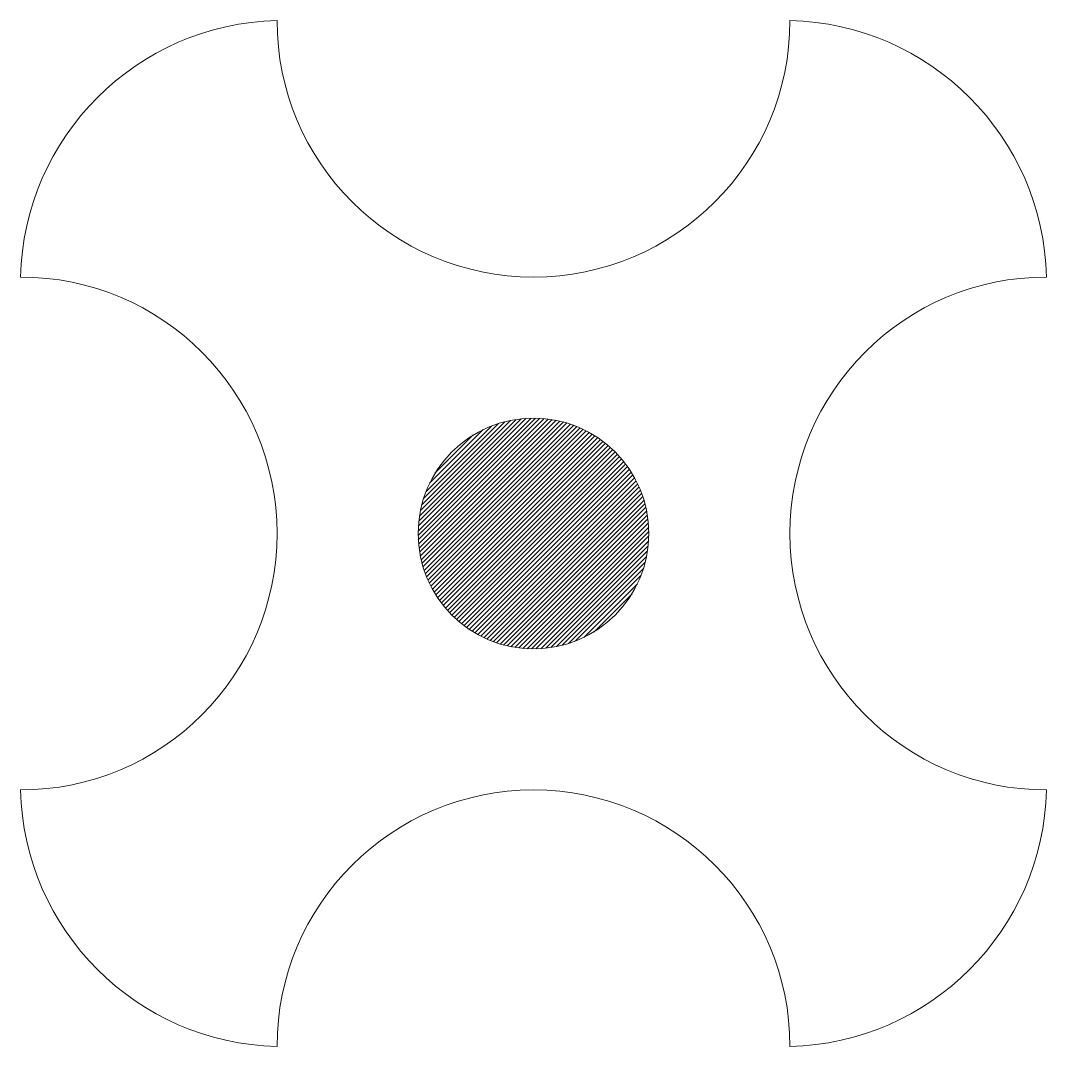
# Model space of a CAD drawing. Extents: x -20 to 20, y -20 to 20.
import ezdxf

# ---------------------------------------------------------------- set-up
doc = ezdxf.new("R2010")
doc.units = 0
doc.layers.get('0').update_dxf_attribs({"linetype": 'CONTINUOUS', "lineweight": 0})
doc.layers.add('agujeros', color=4, linetype='CONTINUOUS', lineweight=0)

msp = doc.modelspace()

# ---------------------------------------------------------------- hatches: boundary and pattern name
at = {"layer": 'agujeros'}
h = msp.add_hatch(dxfattribs=at)
h.set_pattern_fill('ANSI31', color=256, style=0)
h.set_pattern_definition([(45, (0, 0), (-0.0883883, 0.0883883), [])])
edge = h.paths.add_edge_path()
edge.add_arc((0, 0), 4.5, 0, 360)

# ---------------------------------------------------------------- linework, layer by layer
for centre, radius, start, end in [((9.75, 9.75), 10.253, 1.3972, 88.6028), ((-9.75, 9.75), 10.253, 91.3972, 178.6028), ((0, 20), 10, 180, 0), ((-20, 0), 10, 270, 90), ((20, 0), 10, 90, 270), ((-9.75, -9.75), 10.253, 181.3972, 268.6028), ((0, -20), 10, 0, 180), ((9.75, -9.75), 10.253, 271.3972, 358.6028)]:
    msp.add_arc(centre, radius, start, end)
msp.add_circle((0, 0), 4.5, dxfattribs=at)

doc.saveas('drawing.dxf')
